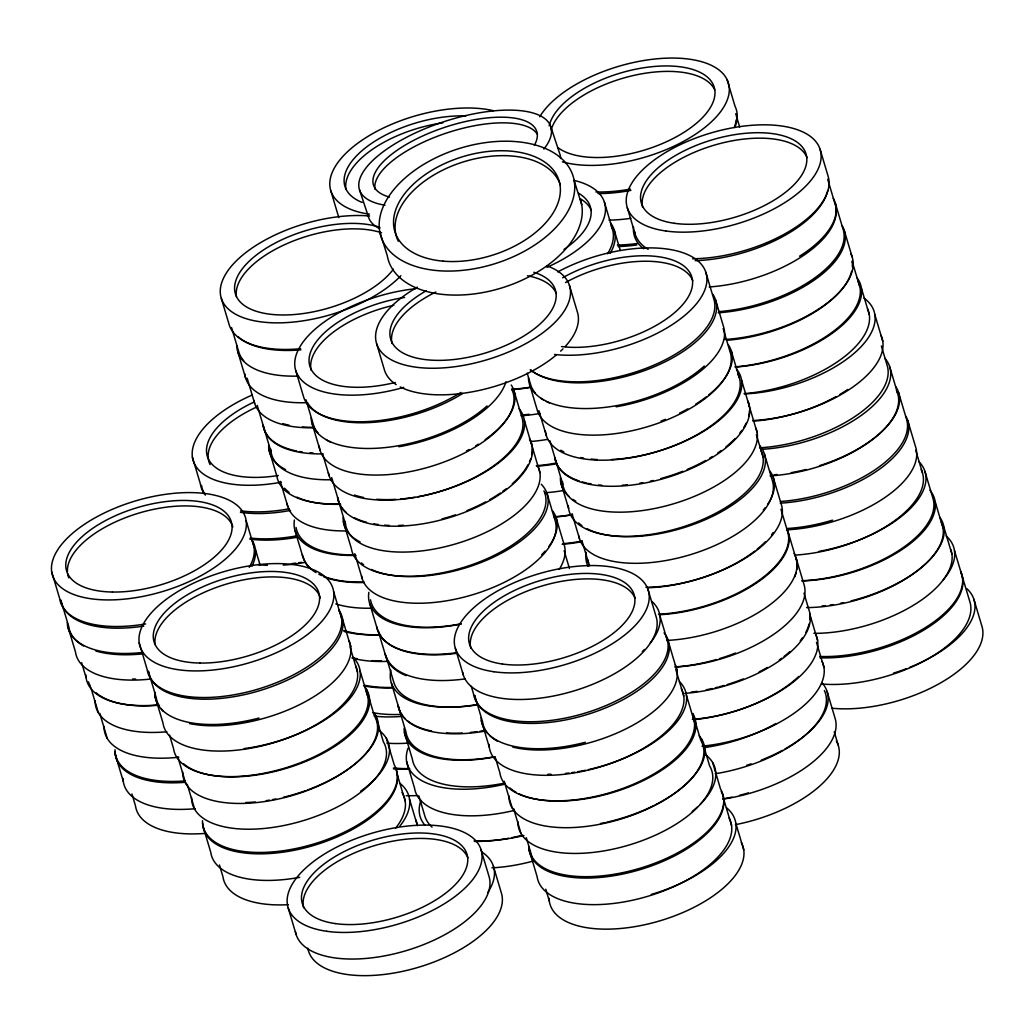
<?xml version="1.0" encoding="UTF-8"?>
<svg xmlns="http://www.w3.org/2000/svg" width="1034" height="1034" viewBox="0 0 1034 1034"><rect width="100%" height="100%" fill="white"/><g stroke="black" fill="none" stroke-linecap="round" stroke-linejoin="round"><path stroke-width="1.5" d="M550.799 126.678L559.924 154.273A100.725 38.232 -18.3 0 1 560.648 158.551M359.496 189.804L368.634 217.411A100.725 38.232 -18.3 0 0 379.737 228.604M574.206 180.756A100.725 60.295 -17.4 0 1 437.175 270.598A100.725 60.295 -17.4 0 1 419.481 167.056A100.725 60.295 -17.4 0 1 574.206 180.756L581.728 204.771M379.698 231.513L387.233 255.527A100.725 60.295 -17.4 0 0 499.758 288.525A100.725 60.295 -17.4 0 0 580.139 198.67A85.925 40.339 -16.6 0 1 591.345 210.497M973.899 599.332L981.822 625.919A100.725 47.28 -16.6 0 1 938.058 684.314A100.725 47.28 -16.6 0 1 832.034 708.225M954.447 550.502L969.814 601.555A100.725 47.28 -16.6 0 1 926.8 659.524A100.725 47.28 -16.6 0 1 821.552 683.991M943.952 527.288L951.875 553.875M935.124 501.542L943.047 528.141M924.9 471.323L932.836 497.91A100.725 47.28 -16.6 0 1 802.319 580.72M907.736 420.528L915.659 447.115A100.725 47.28 -16.6 0 1 786.641 529.847M898.507 392.325L906.443 418.912A100.725 47.28 -16.6 0 1 780.437 501.477M915.736 450.307L922.341 472.473M874.842 314.659L882.778 341.246M889.654 366.643L897.59 393.23M881.369 345.976L887.082 365.183A100.725 47.28 -16.6 0 1 759.563 447.825M820.065 149.245L827.988 175.832A100.725 47.28 -16.6 0 1 790.945 230.323A100.725 47.28 -16.6 0 1 692.651 258.758M844.196 230.246L852.119 256.833M861.361 288.047L869.284 314.633M835.149 202.625L843.072 229.212A100.725 47.28 -16.6 0 1 718.591 311.661M827.704 179.283L835.188 204.396A100.725 47.28 -16.6 0 1 709.182 286.961M727.083 79.644L735.019 106.231A100.725 47.28 -16.6 0 1 734.838 127.44M735.717 113.714L739.672 127.014M773.367 477.786L781.29 504.385A100.725 47.28 -16.6 0 1 744.26 558.864A100.725 47.28 -16.6 0 1 645.953 587.299M796.012 557.688L803.935 584.288A100.725 47.28 -16.6 0 1 674.918 667.02M788.089 532.019L796.012 558.618A100.725 47.28 -16.6 0 1 796.787 569.605M764.372 453.81L772.295 480.396A100.725 47.28 -16.6 0 1 687.287 555.581A100.725 47.28 -16.6 0 1 578.794 535.896M780.98 509.348L787.585 531.502A100.725 47.28 -16.6 0 1 658.555 614.235M741.585 380.228L757.159 432.703M803.987 593.232L809.273 610.952A100.725 47.28 -16.6 0 1 684.792 693.4M756.371 434.732L762.976 456.886M731.206 350.681L739.129 377.268M817.597 640.395L809.674 613.808A100.725 47.28 -16.6 0 1 809.855 619.444M715.567 299.912L723.49 326.511A100.725 47.28 -16.6 0 1 616.199 406.801M723.141 328.579L730.185 352.219A100.725 47.28 -16.6 0 1 648.331 426.473A100.725 47.28 -16.6 0 1 537.434 410.718L529.511 384.118M816.485 642.36L823.969 667.473M705.834 272.33L713.757 298.916A100.725 47.28 -16.6 0 1 646.78 368.052A100.725 47.28 -16.6 0 1 530.196 369.875M827.084 691.475L835.007 718.061A100.725 47.28 -16.6 0 1 722.999 799.101M834.27 731.891L838.225 745.191M627.302 207.744L635.238 234.33M614.118 229.742L620.284 250.435M604.386 202.16L612.309 228.747M735.82 823.335L743.756 849.922M712.646 762.536L720.582 789.136A100.725 47.28 -16.6 0 1 640.02 868.25A100.725 47.28 -16.6 0 1 528.852 846.51M723.619 798.843L731.542 825.429M569.411 285.332L577.347 311.919A100.725 47.28 -16.6 0 1 565.21 346.532M701.711 739.31L709.634 765.91A100.725 47.28 -16.6 0 1 627.509 845.476A100.725 47.28 -16.6 0 1 517.879 821.707M686.395 695.042L694.318 721.629M669.114 644.195L677.037 670.782M659.976 615.941L667.912 642.528M675.822 669.515L683.745 696.102M648.15 589.975L656.073 616.574A100.725 47.28 -16.6 0 1 571.078 691.759A100.725 47.28 -16.6 0 1 462.586 672.074M581.935 540.717L588.54 562.871M572.048 513.782L579.544 538.895M549.842 440.678L562.767 484.287M560.661 481.883L568.597 508.469M538.895 410.653L546.379 435.766M527.211 373.184L530.739 384.997A100.725 47.28 -16.6 0 0 535.431 393.23M556.098 517.711L564.034 544.311A100.725 47.28 -16.6 0 1 559.278 569.333M547.102 493.735L555.025 520.322A100.725 47.28 -16.6 0 1 470.018 595.506A100.725 47.28 -16.6 0 1 361.538 575.822M564.15 550.747L569.437 568.48M524.316 420.153L539.903 472.628M513.937 390.606L521.873 417.193A100.725 47.28 -16.6 0 1 436.865 492.378A100.725 47.28 -16.6 0 1 328.373 472.693M545.771 889.201L549.287 901.015M526.28 837.656L531.993 856.863M529.149 849.922L537.085 876.522A100.725 47.28 -16.6 0 0 648.99 895.935A100.725 47.28 -16.6 0 0 729.138 818.075M376.66 343.818L384.583 370.418A100.725 47.28 -16.6 0 0 396.19 384.596M330.854 190.915L338.79 217.502M513.575 808.523L521.058 833.637M504.204 781.29L512.127 807.877M495.454 757.948L499.861 772.721A100.725 47.28 -16.6 0 0 608.587 793.078A100.725 47.28 -16.6 0 0 693.194 717.131M471.246 686.24L473.443 693.62A100.725 47.28 -16.6 0 0 583.771 713.512A100.725 47.28 -16.6 0 0 666.193 636.595M481.366 720.595L489.289 747.181M455.399 648.473L463.322 675.06M493.373 866.13L501.296 892.73A100.725 47.28 -16.6 0 1 416.288 967.914A100.725 47.28 -16.6 0 1 307.809 948.23M480.978 849.521L488.914 876.121A100.725 47.28 -16.6 0 1 403.906 951.306A100.725 47.28 -16.6 0 1 295.414 931.621M386.005 657.029L378.069 630.443A100.725 47.28 -16.6 0 0 457.248 653.217M354.791 553.707L362.275 578.82M369.642 603.339L377.565 629.926M331.694 477.643L337.859 498.323A100.725 47.28 -16.6 0 0 448.64 517.827A100.725 47.28 -16.6 0 0 530.468 440.82M345.511 524.212L337.588 497.613A100.725 47.28 -16.6 0 0 345.912 512.153M343.404 521.808L351.327 548.395A100.725 47.28 -16.6 0 0 462.12 567.899A100.725 47.28 -16.6 0 0 543.936 490.892M391.317 682.789L405.948 731.904A100.725 47.28 -16.6 0 0 493.877 756.862M322.505 453.538L329.122 475.692M305.986 399.809L313.47 424.922A100.725 47.28 -16.6 0 0 318.175 433.156M404.397 732.395L412.32 758.982A100.725 47.28 -16.6 0 0 504.773 783.074M312.242 424.043L320.165 450.643M295.814 370.741L303.738 397.34A100.725 47.28 -16.6 0 0 460.88 392.442M418.822 795.805L424.987 816.485A100.725 47.28 -16.6 0 0 432.031 827.135M406.569 761.347L414.505 787.934A100.725 47.28 -16.6 0 0 514.48 810.359M409.503 799.114L417.426 825.701A100.725 47.28 -16.6 0 0 415.72 819.755M397.289 774.608L405.225 801.208M386.328 738.315L394.251 764.901A100.725 47.28 -16.6 0 1 312.126 844.481A100.725 47.28 -16.6 0 1 202.496 820.699M375.381 715.089L383.317 741.675A100.725 47.28 -16.6 0 1 301.178 821.255A100.725 47.28 -16.6 0 1 191.561 797.472M366.463 689.329L374.386 715.916A100.725 47.28 -16.6 0 1 292.26 795.495A100.725 47.28 -16.6 0 1 182.63 771.713M360.065 670.82L368.001 697.407M342.784 619.973L350.72 646.56M333.659 591.719A100.725 47.28 -16.6 0 1 193.655 670.911A100.725 47.28 -16.6 0 1 181.971 589.147A100.725 47.28 -16.6 0 1 333.659 591.719L341.582 618.306M349.944 646.754L357.428 671.867M280.317 481.392L287.814 506.505M295.168 531.024L303.091 557.623M257.22 405.341L271.037 451.897M268.93 449.493L276.866 476.079A100.725 47.28 -16.6 0 0 339.527 503.855M247.165 378.263L254.648 403.376M231.526 327.507L239.009 352.62A100.725 47.28 -16.6 0 0 243.701 360.853M237.781 351.741L245.704 378.328M221.341 298.438L229.277 325.025A100.725 47.28 -16.6 0 0 300.623 348.704M255.295 548.964L260.141 565.21M246.157 520.709A100.725 47.28 -16.6 0 1 106.153 599.914A100.725 47.28 -16.6 0 1 94.482 518.137A100.725 47.28 -16.6 0 1 246.157 520.709L254.093 547.296M192.402 457.157L200.338 483.744A100.725 47.28 -16.6 0 0 205.391 495.092M288.228 908.02L296.163 934.62M219.441 864.967L222.969 876.78A100.725 47.28 -16.6 0 0 288.408 904.685M202.832 825.701L210.755 852.287A100.725 47.28 -16.6 0 0 299.718 877.323M187.244 784.289L194.741 809.402M177.887 757.056L185.81 783.656M169.576 735.2L173.531 748.487A100.725 47.28 -16.6 0 0 283.846 768.391A100.725 47.28 -16.6 0 0 366.282 691.462M139.202 642.799L147.125 669.399A100.725 47.28 -16.6 0 0 259.03 688.812A100.725 47.28 -16.6 0 0 339.178 610.952M155.035 696.373L162.971 722.96A100.725 47.28 -16.6 0 0 273.286 742.851A100.725 47.28 -16.6 0 0 355.709 665.922M131.951 793.957L135.467 805.783A100.725 47.28 -16.6 0 0 205.805 833.339M115.33 754.691L123.266 781.277M99.755 713.279L107.239 738.392M90.824 687.532L98.308 712.646M81.634 662.716L86.042 677.49M51.7 571.789L59.623 598.389A100.725 47.28 -16.6 0 0 145.6 623.941M67.546 625.363L75.469 651.95A100.725 47.28 -16.6 0 0 150.744 679.028M384.984 205.197A100.725 38.232 -18.3 0 1 380.047 154.144A100.725 38.232 -18.3 0 1 504.618 110.16A100.725 38.232 -18.3 0 1 543.871 149.09M375.058 189.468A85.925 32.623 -18.3 0 1 445.176 133.476A85.925 32.623 -18.3 0 1 537.434 134.381M389.508 197.08A85.925 32.623 -18.3 0 1 439.76 129.043A85.925 32.623 -18.3 0 1 534.384 145.238M651.821 601.349A100.725 47.28 -16.6 0 1 650.321 642.967M644.531 649.43A100.725 47.28 -16.6 0 1 642.321 651.562M675.331 664.849A100.725 47.28 -16.6 0 1 627.031 728.324A100.725 47.28 -16.6 0 1 512.696 747.065M497.444 741.223A100.725 47.28 -16.6 0 1 489.625 735.42M487.634 733.222A100.725 47.28 -16.6 0 1 482.581 721.874L474.658 695.287A100.725 47.28 -16.6 0 0 591.254 713.214A100.725 47.28 -16.6 0 0 664.061 632.847M681.354 688.747A100.725 47.28 -16.6 0 1 598.402 767.435A100.725 47.28 -16.6 0 1 489.069 744.415M585.334 742.27A100.725 47.28 -16.6 0 1 481.133 717.829M679.351 681.496A100.725 47.28 -16.6 0 1 588.436 769.619M585.412 770.265A100.725 47.28 -16.6 0 1 577.903 771.687M574.917 772.178A100.725 47.28 -16.6 0 1 571.97 772.605M568.855 773.005A100.725 47.28 -16.6 0 1 565.559 773.38M551.006 774.246A100.725 47.28 -16.6 0 1 547.904 774.259M705.692 754.807A100.725 47.28 -16.6 0 1 700.445 804.038M697.123 807.244A100.725 47.28 -16.6 0 1 692.211 811.457M741.352 842.568A100.725 47.28 -16.6 0 1 658.399 921.268A100.725 47.28 -16.6 0 1 549.067 898.236M726.463 807.709A100.725 47.28 -16.6 0 1 651.278 894.436M699.204 735.82A100.725 47.28 -16.6 0 1 655.659 804.646M654.276 805.344A100.725 47.28 -16.6 0 1 606.855 822.172M605.278 822.521A100.725 47.28 -16.6 0 1 600.508 823.491M508.961 795.947A100.725 47.28 -16.6 0 0 618.578 819.729A100.725 47.28 -16.6 0 0 700.716 740.15L692.78 713.563A100.725 47.28 -16.6 0 1 639.516 782.402A100.725 47.28 -16.6 0 1 518.771 793.698M516.186 792.354A100.725 47.28 -16.6 0 1 509.93 788.011M721.215 791.488A100.725 47.28 -16.6 0 1 638.262 870.176A100.725 47.28 -16.6 0 1 528.93 847.156M363.865 581.974A100.725 47.28 -16.6 0 1 323.267 576.209M321.716 575.563A100.725 47.28 -16.6 0 1 318.756 574.154M315.99 572.616A100.725 47.28 -16.6 0 1 302.355 554.625M355.929 555.387A100.725 47.28 -16.6 0 1 294.393 520.024M364.369 582.491A100.725 47.28 -16.6 0 1 323.771 576.726M310.652 568.79A100.725 47.28 -16.6 0 1 303.608 558.127M380.215 634.747A100.725 47.28 -16.6 0 1 343.74 630.469M372.292 608.16A100.725 47.28 -16.6 0 1 335.817 603.882M388.513 661.308A100.725 47.28 -16.6 0 1 352.012 658.025M380.577 634.708A100.725 47.28 -16.6 0 1 344.089 631.425M407.551 743.149A100.725 47.28 -16.6 0 1 386.91 743.162M401.257 716.446A100.725 47.28 -16.6 0 1 374.36 716.135M417.465 795.534A100.725 47.28 -16.6 0 1 406.207 795.689M409.542 768.947A100.725 47.28 -16.6 0 1 393.45 768.882M402.136 714.378A100.725 47.28 -16.6 0 1 372.835 712.672M392.597 687.856A100.725 47.28 -16.6 0 1 363.529 685.813M392.558 687.416A100.725 47.28 -16.6 0 1 365.067 685.322M381.494 660.881A100.725 47.28 -16.6 0 1 372.007 660.636M357.144 658.736A100.725 47.28 -16.6 0 1 352.465 657.65M409.606 768.572A100.725 47.28 -16.6 0 1 393.476 767.978M400.869 275.729A100.725 47.28 -16.6 0 1 266.526 322.44A100.725 47.28 -16.6 0 1 235.002 262.209A100.725 47.28 -16.6 0 1 369.603 215.99M236.437 296.668A85.925 40.339 -16.6 0 1 286.961 243.623A85.925 40.339 -16.6 0 1 381.572 232.805M393.437 269.163A85.925 40.339 -16.6 0 1 273.131 314.543A85.925 40.339 -16.6 0 1 254.442 256.574A85.925 40.339 -16.6 0 1 379.956 227.351M300.894 349.854A100.725 47.28 -16.6 0 1 238.117 336.683M306.465 402.678A100.725 47.28 -16.6 0 1 244.748 373.778M298.542 376.092A100.725 47.28 -16.6 0 1 236.708 345.614M313.741 427.779A100.725 47.28 -16.6 0 1 253.912 400.391M285.578 469.578A100.725 47.28 -16.6 0 1 268.672 445.305M354.223 554.922A100.725 47.28 -16.6 0 1 296.073 527.495M332.121 479.724A100.725 47.28 -16.6 0 1 270.792 449.131M313.16 453.034A100.725 47.28 -16.6 0 1 309.993 452.84M302.393 452.026A100.725 47.28 -16.6 0 1 299.498 451.561M296.706 451.044A100.725 47.28 -16.6 0 1 263.114 425.31M322.892 453.887A100.725 47.28 -16.6 0 1 263.386 426.021M313.405 427.313A100.725 47.28 -16.6 0 1 302.342 426.964M289.055 425.168A100.725 47.28 -16.6 0 1 282.877 423.656M346.894 530.907A100.725 47.28 -16.6 0 1 287.064 503.506M340.638 504.269A100.725 47.28 -16.6 0 1 296.991 497.173M289.068 492.378A100.725 47.28 -16.6 0 1 284.57 488.151M289.3 508.78A100.725 47.28 -16.6 0 1 240.702 510.848M281.377 482.18A100.725 47.28 -16.6 0 1 193.345 461.138A100.725 47.28 -16.6 0 1 252.025 395.104M210.096 464.615A85.925 40.339 -16.6 0 1 257.027 406.879M278.301 475.498A85.925 40.339 -16.6 0 1 207.459 456.705A85.925 40.339 -16.6 0 1 253.989 402.071M290.502 510.434A100.725 47.28 -16.6 0 1 240.431 512.308M204.732 494.136A100.725 47.28 -16.6 0 1 201.54 485.411M296.926 537.305A100.725 47.28 -16.6 0 1 249.84 539.102M305.146 562.341A100.725 47.28 -16.6 0 1 283.238 565.107M267.405 565.339A100.725 47.28 -16.6 0 1 258.048 564.603M297.21 535.754A100.725 47.28 -16.6 0 1 250.125 538.016M301.812 562.302A100.725 47.28 -16.6 0 1 298.852 562.729M295.75 563.129A100.725 47.28 -16.6 0 1 292.441 563.504M481.779 851.951A100.725 47.28 -16.6 0 1 487.725 892.562M252.374 541.351A100.725 47.28 -16.6 0 1 249.272 567.304M68.774 577.864A85.925 40.339 -16.6 0 1 67.611 573.495M67.443 571.983A85.925 40.339 -16.6 0 1 143.248 511.843A85.925 40.339 -16.6 0 1 232.844 526.978M142.382 653.889A100.725 47.28 -16.6 0 1 95.852 651.019M83.625 645.991A100.725 47.28 -16.6 0 1 73.815 637.991M72.832 636.698A100.725 47.28 -16.6 0 1 68.761 626.643L60.825 600.043A100.725 47.28 -16.6 0 0 143.816 626.087M251.21 538.895A100.725 47.28 -16.6 0 1 251.973 566.167M142.821 652.428A100.725 47.28 -16.6 0 1 67.313 622.584M158.008 704.891A100.725 47.28 -16.6 0 1 85.809 674.711M135.622 679.028A100.725 47.28 -16.6 0 1 132.559 679.015M185.073 780.903A100.725 47.28 -16.6 0 1 115.007 749.689M178.817 757.224A100.725 47.28 -16.6 0 1 104.059 726.463M166.823 731.775A100.725 47.28 -16.6 0 1 95.141 700.716M158.9 705.188A100.725 47.28 -16.6 0 1 96.11 692.78M90.385 686.059A100.725 47.28 -16.6 0 1 88.42 681.82M195.232 808.691A100.725 47.28 -16.6 0 1 123.033 778.512M185.668 782.247A100.725 47.28 -16.6 0 1 115.11 751.925M562.987 348.872A100.725 47.28 -16.6 0 1 560.609 351.172M556.034 355.218A100.725 47.28 -16.6 0 1 400.236 386.949M546.534 265.725A100.725 47.28 -16.6 0 1 534.345 338.583A100.725 47.28 -16.6 0 1 395.104 361.68A100.725 47.28 -16.6 0 1 417.374 287.155M392.041 343.534A85.925 40.339 -16.6 0 1 435.831 292.015M527.456 275.781A85.925 40.339 -16.6 0 1 556.37 293.669M533.803 272.265A85.925 40.339 -16.6 0 1 526.642 334.228A85.925 40.339 -16.6 0 1 406.814 354.882A85.925 40.339 -16.6 0 1 426.189 290.812M895.793 386.703A100.725 47.28 -16.6 0 1 819.587 465.675M806.21 469.462A100.725 47.28 -16.6 0 1 791.217 472.628M777.116 474.503A100.725 47.28 -16.6 0 1 774.027 474.774M905.849 416.263A100.725 47.28 -16.6 0 1 877.543 470.56A100.725 47.28 -16.6 0 1 780.218 503.17M921.191 469.604A100.725 47.28 -16.6 0 1 890.972 523.307A100.725 47.28 -16.6 0 1 794.823 555.116M832.564 520.141A100.725 47.28 -16.6 0 1 786.887 528.529M919.084 461.862A100.725 47.28 -16.6 0 1 819.083 551.368M946.123 535.961A100.725 47.28 -16.6 0 1 943.292 579.647M960.599 571.169A100.725 47.28 -16.6 0 1 923.776 628.582A100.725 47.28 -16.6 0 1 819.639 656.474M966.855 588.682A100.725 47.28 -16.6 0 1 909.532 667.447M906.663 668.571A100.725 47.28 -16.6 0 1 893.505 673.147M950.698 549.39A100.725 47.28 -16.6 0 1 914.108 604.851A100.725 47.28 -16.6 0 1 813.887 633.351M939.751 517.259A100.725 47.28 -16.6 0 1 851.034 600.922M843.524 602.654A100.725 47.28 -16.6 0 1 840.5 603.261M833.016 604.593A100.725 47.28 -16.6 0 1 830.069 605.032M825.3 605.64A100.725 47.28 -16.6 0 1 821.991 605.989M941.276 522.209A100.725 47.28 -16.6 0 1 907.206 577.916A100.725 47.28 -16.6 0 1 806.61 607.604M929.941 490.245A100.725 47.28 -16.6 0 1 905.345 547.27A100.725 47.28 -16.6 0 1 801.815 580.953M960.728 572.099A100.725 47.28 -16.6 0 1 924.461 629.68A100.725 47.28 -16.6 0 1 819.975 657.792M648.124 249.323A100.725 47.28 -16.6 0 1 634.488 231.332M642.683 207.459A85.925 40.339 -16.6 0 1 712.917 145.548A85.925 40.339 -16.6 0 1 807.011 157.582M827.73 190.463A100.725 47.28 -16.6 0 1 695.262 260.658M643.691 248.78A100.725 47.28 -16.6 0 1 633.519 226.95M833.262 198.36A100.725 47.28 -16.6 0 1 799.541 256.225M850.969 253.963A100.725 47.28 -16.6 0 1 820.75 307.68A100.725 47.28 -16.6 0 1 724.601 339.488M842.309 225.981A100.725 47.28 -16.6 0 1 814.585 279.865A100.725 47.28 -16.6 0 1 718.191 312.798M864.023 298.115A100.725 47.28 -16.6 0 1 851.137 355.799A100.725 47.28 -16.6 0 1 744.726 393.941M880.994 335.326A100.725 47.28 -16.6 0 1 849.534 389.327A100.725 47.28 -16.6 0 1 752.662 420.541M896.439 390.361A100.725 47.28 -16.6 0 1 866.208 444.077A100.725 47.28 -16.6 0 1 770.059 475.886M884.962 358.41A100.725 47.28 -16.6 0 1 862.356 414.621A100.725 47.28 -16.6 0 1 760.636 449.376M867.513 308.714A100.725 47.28 -16.6 0 1 744.041 393.618M857.173 278.017A100.725 47.28 -16.6 0 1 833.494 332.379A100.725 47.28 -16.6 0 1 736.118 367.031M734.825 366.876A100.725 47.28 -16.6 0 0 860.068 287.891L852.145 261.292A100.725 47.28 -16.6 0 1 852.326 266.927M858.298 281.959A100.725 47.28 -16.6 0 1 859.784 286.366M851.602 271.36A100.725 47.28 -16.6 0 1 726.902 340.276M847.699 389.495A100.725 47.28 -16.6 0 1 839.763 394.497M835.795 396.759A100.725 47.28 -16.6 0 1 753.153 421.148M398.31 241.258A85.925 51.441 -17.4 0 1 459.031 163.32A85.925 51.441 -17.4 0 1 560.402 185.06M303.608 907.736A85.925 40.339 -16.6 0 1 373.843 845.825A85.925 40.339 -16.6 0 1 467.937 857.871M470.78 648.189A85.925 40.339 -16.6 0 1 541.015 586.278A85.925 40.339 -16.6 0 1 635.109 598.324M773.212 532.497A100.725 47.28 -16.6 0 1 771.493 534.837M765.302 541.868A100.725 47.28 -16.6 0 1 757.159 549.196M754.73 551.109A100.725 47.28 -16.6 0 1 647.659 587.764M588.049 566.283A100.725 47.28 -16.6 0 1 586.123 552.414M786.939 529.149A100.725 47.28 -16.6 0 1 756.125 583.266A100.725 47.28 -16.6 0 1 659.059 614.752M796.18 572.59A100.725 47.28 -16.6 0 1 794.823 576.675M794.125 553.436A100.725 47.28 -16.6 0 1 765.238 608.134A100.725 47.28 -16.6 0 1 666.982 640.421M735.536 653.036A100.725 47.28 -16.6 0 1 719.483 658.619M716.536 659.498A100.725 47.28 -16.6 0 1 675.331 666.917M824.369 690.505A100.725 47.28 -16.6 0 1 715.218 773.729M775.914 723.503A100.725 47.28 -16.6 0 1 704.348 747.582M836.338 740.926A100.725 47.28 -16.6 0 1 735.394 824.667M748.448 792.858A100.725 47.28 -16.6 0 1 739.504 795.353M731.969 797.149A100.725 47.28 -16.6 0 1 722.999 798.894M822.198 661.553A100.725 47.28 -16.6 0 1 702.021 746.173M798.713 676.482A100.725 47.28 -16.6 0 1 694.098 719.586M815.813 634.462A100.725 47.28 -16.6 0 1 692.353 719.38M809.118 623.864A100.725 47.28 -16.6 0 1 805.809 632.381M802.358 638.004A100.725 47.28 -16.6 0 1 800.277 640.796M790.015 651.523A100.725 47.28 -16.6 0 1 784.082 656.422M781.73 658.193A100.725 47.28 -16.6 0 1 779.287 659.938M767.357 667.473A100.725 47.28 -16.6 0 1 759.202 671.829M743.226 678.95A100.725 47.28 -16.6 0 1 727.161 684.56M724.175 685.439A100.725 47.28 -16.6 0 1 719.729 686.666M718.242 687.054A100.725 47.28 -16.6 0 1 715.257 687.804M712.258 688.515A100.725 47.28 -16.6 0 1 706.222 689.781M697.252 691.332A100.725 47.28 -16.6 0 1 691.022 692.147M822.392 683.241A100.725 47.28 -16.6 0 1 785.052 748.887M782.363 750.374A100.725 47.28 -16.6 0 1 761.283 760.145M751.098 763.855A100.725 47.28 -16.6 0 1 746.69 765.276M557.791 271.916A100.725 47.28 -16.6 0 1 684.224 253.175A100.725 47.28 -16.6 0 1 681.652 317.942A100.725 47.28 -16.6 0 1 554.521 354.455M565.52 282.541A85.925 40.339 -16.6 0 1 692.793 280.666M562.599 277.81A85.925 40.339 -16.6 0 1 672.087 259.87A85.925 40.339 -16.6 0 1 671.221 315.409A85.925 40.339 -16.6 0 1 561.527 346.571M712.84 294.289A100.725 47.28 -16.6 0 1 653.423 367.122A100.725 47.28 -16.6 0 1 530.894 369.978M549.364 402.937A100.725 47.28 -16.6 0 1 546.391 401.541M543.625 400.003A100.725 47.28 -16.6 0 1 541.105 398.349M704.296 366.023A100.725 47.28 -16.6 0 1 596.282 408.184A100.725 47.28 -16.6 0 1 528.439 377.992M737.979 374.398A100.725 47.28 -16.6 0 1 655.698 452A100.725 47.28 -16.6 0 1 545.422 431.217M728.492 345.059A100.725 47.28 -16.6 0 1 708.717 394.949M706.274 396.875A100.725 47.28 -16.6 0 1 695.598 404.281M687.843 408.844A100.725 47.28 -16.6 0 1 679.532 413.161M665.405 419.352A100.725 47.28 -16.6 0 1 661.075 421.006M761.205 450.966A100.725 47.28 -16.6 0 1 676.585 528.788A100.725 47.28 -16.6 0 1 568.338 505.704M575.757 501.141A100.725 47.28 -16.6 0 1 572.849 499.37M568.997 496.423A100.725 47.28 -16.6 0 1 560.402 477.695M589.69 565.74A100.725 47.28 -16.6 0 1 587.803 559.885M769.71 470.845A100.725 47.28 -16.6 0 1 767.719 504.217M765.199 507.707A100.725 47.28 -16.6 0 1 763.299 510.059M755.983 428.218A100.725 47.28 -16.6 0 1 669.166 505.044A100.725 47.28 -16.6 0 1 562.522 481.521M749.495 410.304A100.725 47.28 -16.6 0 1 748.694 416.172M746.083 423.294A100.725 47.28 -16.6 0 1 743.782 427.494M741.921 430.312A100.725 47.28 -16.6 0 1 739.84 433.104M735.148 438.481A100.725 47.28 -16.6 0 1 725.894 446.959M721.293 450.501A100.725 47.28 -16.6 0 1 717.596 453.112M712.387 456.524A100.725 47.28 -16.6 0 1 709.673 458.165M705.602 460.518A100.725 47.28 -16.6 0 1 687.171 469.475M682.789 471.258A100.725 47.28 -16.6 0 1 660.778 478.574M653.32 480.474A100.725 47.28 -16.6 0 1 650.308 481.159M642.786 482.658A100.725 47.28 -16.6 0 1 639.788 483.175M627.276 484.804A100.725 47.28 -16.6 0 1 622.365 485.217M601.723 485.217A100.725 47.28 -16.6 0 1 598.621 484.946M591.228 483.951A100.725 47.28 -16.6 0 1 588.436 483.421M586.86 483.085A100.725 47.28 -16.6 0 1 582.258 481.922M579.35 481.017A100.725 47.28 -16.6 0 1 554.844 457.687M748.06 401.631A100.725 47.28 -16.6 0 1 749.236 406.116M747.737 400.895A100.725 47.28 -16.6 0 1 665.909 477.902A100.725 47.28 -16.6 0 1 555.116 458.398M736.389 368.931A100.725 47.28 -16.6 0 1 713.021 425.077A100.725 47.28 -16.6 0 1 611.469 459.523M597.238 459.535A100.725 47.28 -16.6 0 1 590.97 459.07M583.577 458.075A100.725 47.28 -16.6 0 1 580.785 457.545M563.84 451.897A100.725 47.28 -16.6 0 1 560.803 450.204M759.667 445.576A100.725 47.28 -16.6 0 1 712.168 516.535A100.725 47.28 -16.6 0 1 587.26 528.839M581.974 525.634A100.725 47.28 -16.6 0 1 578.652 522.958M461.048 624.019A100.725 47.28 -16.6 0 1 368.854 592.34M456.731 652.7A100.725 47.28 -16.6 0 1 376.828 626.94M406.168 675.616A100.725 47.28 -16.6 0 1 385.255 654.044M477.811 704.761A100.725 47.28 -16.6 0 1 393.928 682.699L385.992 656.112A100.725 47.28 -16.6 0 0 465.171 678.886M484.7 731.18A100.725 47.28 -16.6 0 1 398.504 706.377M476.777 704.581A100.725 47.28 -16.6 0 1 390.852 670.135M505.044 784.121A100.725 47.28 -16.6 0 1 408.003 748.28M533.169 861.076A100.725 47.28 -16.6 0 1 491.938 867.849M522.248 835.278A100.725 47.28 -16.6 0 1 511.701 837.708M508.702 838.29A100.725 47.28 -16.6 0 1 474.386 841.43M424.974 825.248A100.725 47.28 -16.6 0 1 420.954 800.329M495.338 756.785A100.725 47.28 -16.6 0 1 404.139 728.194M482.956 730.792A100.725 47.28 -16.6 0 1 479.996 731.258M477.062 731.671A100.725 47.28 -16.6 0 1 470.444 732.421M462.288 733.016A100.725 47.28 -16.6 0 1 446.468 732.951M431.617 731.038A100.725 47.28 -16.6 0 1 407.551 720.866M405.225 718.798A100.725 47.28 -16.6 0 1 398.012 705.304M523.941 835.498A100.725 47.28 -16.6 0 1 474.218 840.745M403.751 387.375A100.725 47.28 -16.6 0 1 294.91 360.633A100.725 47.28 -16.6 0 1 415.655 288.719M311.195 370.456A85.925 40.339 -16.6 0 1 393.825 305.263M395.298 382.451A85.925 40.339 -16.6 0 1 309.166 358.087A85.925 40.339 -16.6 0 1 404.565 297.456M462.689 393.45A100.725 47.28 -16.6 0 1 307.434 402.601M506.001 381.753A100.725 47.28 -16.6 0 1 398.93 446.727M330.583 442.177A100.725 47.28 -16.6 0 1 326.369 439.928M511.778 389.275A100.725 47.28 -16.6 0 1 429.485 466.877A100.725 47.28 -16.6 0 1 319.209 446.093M487.04 405.948A100.725 47.28 -16.6 0 1 379.013 448.11A100.725 47.28 -16.6 0 1 311.169 417.917M511.223 384.984A100.725 47.28 -16.6 0 1 485.166 439.644M478.328 444.206A100.725 47.28 -16.6 0 1 475.821 445.744M469.229 449.519A100.725 47.28 -16.6 0 1 466.476 450.966M360.052 541.894A100.725 47.28 -16.6 0 1 343.133 517.62M461.19 623.786A100.725 47.28 -16.6 0 1 370.534 599.81M552.44 510.77A100.725 47.28 -16.6 0 1 548.821 546.469M545.021 551.161A100.725 47.28 -16.6 0 1 541.738 554.663M538.119 466.696A100.725 47.28 -16.6 0 1 453.499 544.517A100.725 47.28 -16.6 0 1 345.253 521.446M532.226 448.808A100.725 47.28 -16.6 0 1 531.747 454.611M530.532 459.096A100.725 47.28 -16.6 0 1 529.46 461.836M528.115 464.615A100.725 47.28 -16.6 0 1 512.321 483.757M506.389 488.655A100.725 47.28 -16.6 0 1 502.821 491.305M500.34 493.037A100.725 47.28 -16.6 0 1 489.651 499.706M485.657 501.904A100.725 47.28 -16.6 0 1 466.941 510.628M455.387 514.893A100.725 47.28 -16.6 0 1 442.035 518.9M403.467 525.233A100.725 47.28 -16.6 0 1 398.659 525.44M389.223 525.414A100.725 47.28 -16.6 0 1 384.467 525.143M378.341 524.535A100.725 47.28 -16.6 0 1 373.959 523.876M366.501 522.26A100.725 47.28 -16.6 0 1 354.235 517.698M529.486 438.7A100.725 47.28 -16.6 0 1 531.967 446.042M519.133 408.857A100.725 47.28 -16.6 0 1 417.865 496.708M414.88 497.225A100.725 47.28 -16.6 0 1 400.714 499.008M395.815 499.357A100.725 47.28 -16.6 0 1 376.815 499.267M363.529 497.47A100.725 47.28 -16.6 0 1 354.429 495.066M541.273 484.261A100.725 47.28 -16.6 0 1 497.444 555.206A100.725 47.28 -16.6 0 1 371.464 569.476M363.541 564.693A100.725 47.28 -16.6 0 1 361.396 562.884M581.806 541.105A100.725 47.28 -16.6 0 1 563.194 543.651M570.91 515.048A100.725 47.28 -16.6 0 1 555.271 517.065M582.31 541.622A100.725 47.28 -16.6 0 1 562.16 544.298M574.077 180.42A100.725 47.28 -16.6 0 1 546.973 267.315M611.159 225.877A100.725 47.28 -16.6 0 1 607.553 253.782M578.601 193.28A85.925 40.339 -16.6 0 1 563.969 249.478M610.461 222.801A100.725 47.28 -16.6 0 1 610.202 253.382M530.39 387.401A100.725 47.28 -16.6 0 1 511.675 389.65M556.589 462.986A100.725 47.28 -16.6 0 1 536.297 465.701M572.552 514.505A100.725 47.28 -16.6 0 1 553.836 516.767M547.761 439.347A100.725 47.28 -16.6 0 1 530.481 441.518M529.137 414.285A100.725 47.28 -16.6 0 1 524.186 414.789M540.11 413.458A100.725 47.28 -16.6 0 1 521.188 415.758M529.201 387.362A100.725 47.28 -16.6 0 1 511.636 389.262M563.556 490.517A100.725 47.28 -16.6 0 1 544.84 492.779M555.62 463.93A100.725 47.28 -16.6 0 1 536.917 466.192M539.735 116.752A100.725 47.28 -16.6 0 1 677.412 58.15A100.725 47.28 -16.6 0 1 710.035 123.085A100.725 47.28 -16.6 0 1 562.406 161.847M630.378 189.106A100.725 47.28 -16.6 0 1 595.92 191.962M551.2 129.883A85.925 40.339 -16.6 0 1 630.624 76.167A85.925 40.339 -16.6 0 1 714.727 89.803M549.222 125.877A85.925 40.339 -16.6 0 1 667.279 65.943A85.925 40.339 -16.6 0 1 691.681 127.04A85.925 40.339 -16.6 0 1 557.933 147.681M736.066 120.034A100.725 47.28 -16.6 0 1 734.36 127.479M630.908 190.385A100.725 47.28 -16.6 0 1 597.936 193.578M630.908 218.303A100.725 47.28 -16.6 0 1 609 220.139M637.707 243.442A100.725 47.28 -16.6 0 1 617.376 245.058M636.854 244.968A100.725 47.28 -16.6 0 1 618.112 246.557M369.358 214.167A100.725 47.28 -16.6 0 1 352.09 147.681A100.725 47.28 -16.6 0 1 493.296 110.677M345.938 189.144A85.925 40.339 -16.6 0 1 442.772 122.839M362.223 202.47A85.925 40.339 -16.6 0 1 363.128 149.723A85.925 40.339 -16.6 0 1 465.856 115.937M155.1 644.505A85.925 40.339 -16.6 0 1 229.212 583.279A85.925 40.339 -16.6 0 1 320.346 597.975M349.001 640.615A100.725 47.28 -16.6 0 1 302.535 703.146A100.725 47.28 -16.6 0 1 189.506 723.554M163.294 711.185A100.725 47.28 -16.6 0 1 161.317 709.001M159.443 706.377A100.725 47.28 -16.6 0 1 156.25 697.653L148.327 671.053A100.725 47.28 -16.6 0 0 263.386 689.497A100.725 47.28 -16.6 0 0 338.713 609.905M259.017 718.035A100.725 47.28 -16.6 0 1 154.816 692.173M353.021 657.275A100.725 47.28 -16.6 0 1 338.183 710.19A100.725 47.28 -16.6 0 1 244.179 748.577M379.375 730.586A100.725 47.28 -16.6 0 1 360.556 791.32M400.145 783.488A100.725 47.28 -16.6 0 1 399.848 826.14M373.804 712.736A100.725 47.28 -16.6 0 1 307.305 790.041M305.78 790.596A100.725 47.28 -16.6 0 1 283.51 797.253M275.781 798.959A100.725 47.28 -16.6 0 1 272.588 799.566M269.409 800.135A100.725 47.28 -16.6 0 1 266.229 800.639M255.32 801.957A100.725 47.28 -16.6 0 1 245.653 802.552M364.873 686.977A100.725 47.28 -16.6 0 1 307.628 760.636A100.725 47.28 -16.6 0 1 183.613 763.79M402.032 792.471A100.725 47.28 -16.6 0 1 395.57 828.234M395.583 768.676A100.725 47.28 -16.6 0 1 310.342 846.407A100.725 47.28 -16.6 0 1 202.599 822.922M112.435 592.03A85.925 40.339 -16.6 0 0 231.887 524.458A85.925 40.339 -16.6 0 0 102.469 522.26A85.925 40.339 -16.6 0 0 112.435 592.03M665.806 230.996A100.725 47.28 -16.6 0 0 820.531 161.886A100.725 47.28 -16.6 0 0 684.715 142.589A100.725 47.28 -16.6 0 0 665.806 230.996M674.297 223.292A85.925 40.339 -16.6 0 0 806.313 164.328A85.925 40.339 -16.6 0 0 690.441 147.862A85.925 40.339 -16.6 0 0 674.297 223.292M443.017 261.137A85.925 51.441 -17.4 0 0 559.924 184.479A85.925 51.441 -17.4 0 0 427.921 172.794A85.925 51.441 -17.4 0 0 443.017 261.137M326.731 931.285A100.725 47.28 -16.6 0 0 481.456 862.175A100.725 47.28 -16.6 0 0 345.64 842.865A100.725 47.28 -16.6 0 0 326.731 931.285M335.223 923.569A85.925 40.339 -16.6 0 0 467.239 864.618A85.925 40.339 -16.6 0 0 351.366 848.139A85.925 40.339 -16.6 0 0 335.223 923.569M493.89 671.738A100.725 47.28 -16.6 0 0 648.628 602.628A100.725 47.28 -16.6 0 0 512.812 583.318A100.725 47.28 -16.6 0 0 493.89 671.738M502.395 664.022A85.925 40.339 -16.6 0 0 634.398 605.058A85.925 40.339 -16.6 0 0 518.525 588.592A85.925 40.339 -16.6 0 0 502.395 664.022M199.937 663.04A85.925 40.339 -16.6 0 0 319.377 595.468A85.925 40.339 -16.6 0 0 189.972 593.27A85.925 40.339 -16.6 0 0 199.937 663.04"/></g></svg>
